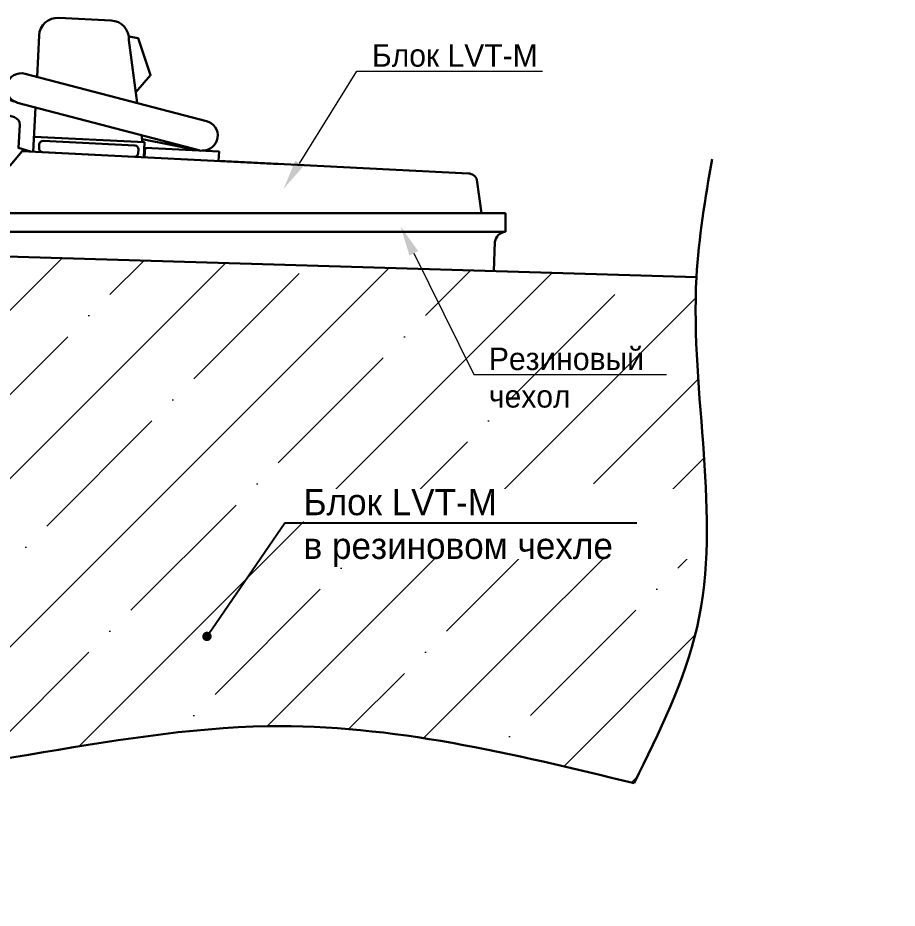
# Model space of a CAD drawing. Header units: millimetres. Extents: x 4132 to 13761, y 958 to 2510.
# Drawn here: x 11883.4 to 12352.7, y 1143.2 to 1618.2 of the extents above; entities that cross this region are included whole.
import ezdxf
from ezdxf import colors
from ezdxf.entities.mleader import LeaderData, LeaderLine
from ezdxf.math import Vec2, Vec3

# ---------------------------------------------------------------- set-up
doc = ezdxf.new("R2010")
doc.units = ezdxf.units.MM
doc.header["$LTSCALE"] = 0.3
doc.layers.get('0').update_dxf_attribs({"lineweight": 20})
doc.layers.add('ВСП_Сплошная_толстая', color=90, linetype='Continuous', lineweight=30)
doc.layers.add('ВСП_Сплошная_тонкая', color=7, linetype='Continuous', lineweight=20)
doc.styles.add('mpp', font='mipgost.shx')

# ---------------------------------------------------------------- blocks, each defined once
blk = doc.blocks.new('_Dot')
at = {"color": 0, "linetype": 'ByBlock', "lineweight": -2}
blk.add_line((-0.5, 0), (-1, 0), dxfattribs=at)
at = {"color": 0, "linetype": 'ByBlock', "const_width": 0.5}
blk.add_lwpolyline([(-0.25, 0, 1), (0.25, 0, 1)], format="xyb", close=True, dxfattribs=at)

msp = doc.modelspace()

# ---------------------------------------------------------------- hatches: boundary and pattern name
at = {"layer": 'ВСП_Сплошная_тонкая'}
h = msp.add_hatch(dxfattribs=at)
h.set_pattern_fill('ANSI35', scale=10)
edge = h.paths.add_edge_path()
edge.add_spline(control_points=[(11229.0095, 1233.8853), (11229.4617, 1231.5901), (11246.8743, 1143.2102), (11528.8968, 1295.7988), (11749.3497, 1178.7279), (12000.5267, 1261.4465), (12147.7041, 1225.6041), (12212.284, 1209.8769)], knot_values=[0, 0, 0, 0, 6.92634473, 266.71192379, 543.20120379, 796.09289937, 993.81923099, 993.81923099, 993.81923099, 993.81923099], degree=3, periodic=0)
edge.add_spline(control_points=[(12212.284, 1209.8769), (12225.8593, 1237.1973), (12267.6644, 1321.3308), (12242.1769, 1417.486), (12245.6176, 1479.7757)], knot_values=[63.56197992, 63.56197992, 63.56197992, 63.56197992, 153.3285729, 339.99858491, 339.99858491, 339.99858491, 339.99858491], degree=3, periodic=0)
edge.add_line((12245.6176, 1479.7757), (11597.7862, 1499.2106))
edge.add_line((11597.7862, 1499.2106), (11566.9395, 1499.2106))
edge.add_line((11566.9395, 1499.2106), (11566.9395, 1496.6841))
edge.add_line((11566.9395, 1496.6841), (11516.9395, 1496.6841))
edge.add_line((11516.9395, 1496.6841), (11516.9395, 1499.2106))
edge.add_line((11516.9395, 1499.2106), (11416.9395, 1499.2106))
edge.add_line((11416.9395, 1499.2106), (11416.9395, 1496.6106))
edge.add_line((11416.9395, 1496.6106), (11366.9395, 1496.6106))
edge.add_line((11366.9395, 1496.6106), (11366.9395, 1499.2106))
edge.add_line((11366.9395, 1499.2106), (11316.9395, 1499.2106))
edge.add_line((11316.9395, 1499.2106), (11316.9395, 1507.636))
edge.add_line((11316.9395, 1507.636), (11251.4377, 1509.6011))
edge.add_spline(control_points=[(11251.4377, 1509.6011), (11249.0086, 1502.6339), (11228.3416, 1432.8876), (11280.354, 1330.9428), (11238.9342, 1252.6461), (11229.0095, 1233.8853)], knot_values=[28.32636938, 28.32636938, 28.32636938, 28.32636938, 50.44837915, 248.04266475, 310.30820927, 310.30820927, 310.30820927, 310.30820927], degree=3, periodic=0)

# ---------------------------------------------------------------- linework, layer by layer
at = {"layer": 'ВСП_Сплошная_толстая', "color": 7, "lineweight": 30}
for p, q in [((12123.9534, 1535.1841), (11990.5647, 1541.8536)), ((12130.9516, 1514.0121), (12128.4589, 1531.7358)), ((11616.9395, 1514.0121), (12132.7178, 1514.0121)), ((12132.7178, 1514.0121), (12143.7178, 1514.0121)), ((12143.7178, 1514.0121), (12143.7178, 1504.0121)), ((12143.7178, 1504.0121), (11616.9395, 1504.0121))]:
    msp.add_line(p, q, dxfattribs=at)
at = {"layer": 'ВСП_Сплошная_толстая', "color": 7}
msp.add_line((12245.6176, 1479.7757), (11251.4377, 1509.6011), dxfattribs=at)
at = {"layer": 'ВСП_Сплошная_толстая', "color": 7, "linetype": 'Continuous'}
msp.add_line((12138.0649, 1498.7057), (12137.5132, 1483.0188), dxfattribs=at)
at = {"layer": 'ВСП_Сплошная_толстая', "color": 7, "lineweight": 30}
for points in [[(11947.2179, 1572.7901), (11942.725, 1606.333, 0.41421356), (11933.2369, 1616.8199), (11905.2718, 1618.2181, 0.41421356), (11894.7849, 1608.73), (11893.687, 1586.7732)], [(11980.1062, 1547.6623), (11883.3504, 1572.9364, -1), (11887.3941, 1588.417), (11984.15, 1563.1429, -0.89636121), (11981.8312, 1547.4081)], [(11890.1702, 1546.8833), (11883.7935, 1548.8345), (11884.4418, 1561.152, 0.34432761), (11881.6177, 1565.1872), (11869.8228, 1568.7961), (11870.2561, 1577.0297), (11882.6586, 1573.2348)]]:
    msp.add_lwpolyline(points, format="xyb", dxfattribs=at)
for points in [[(11946.4342, 1578.6407), (11954.2934, 1587.6229), (11947.5902, 1607.2969), (11942.6325, 1608.2772)], [(11891.6888, 1546.8074), (11892.8709, 1570.4495)], [(12023.5034, 1540.2166), (11885.6962, 1547.107), (11879.3042, 1539.4166), (11735.4839, 1546.6076), (11729.8909, 1554.8973)], [(11892.0883, 1554.7974), (11951.0146, 1551.8511), (11950.6151, 1543.861)], [(11950.0159, 1551.901), (11949.5132, 1555.6537)], [(11981.3268, 1547.3317), (11949.7953, 1553.5475)], [(11990.5652, 1541.8635), (11990.8149, 1546.8573), (11951.3642, 1548.8298), (11951.1145, 1543.8361)]]:
    msp.add_lwpolyline(points, dxfattribs=at)
msp.add_lwpolyline([(11945.6214, 1544.1107, 0.41421356), (11947.7188, 1546.0084), (11947.8186, 1548.0059, 0.41421356), (11945.921, 1550.1032), (11896.9821, 1552.5502, 0.41421356), (11894.8848, 1550.6526), (11894.7849, 1548.655, 0.41421356), (11896.6825, 1546.5577)], format="xyb", close=True, dxfattribs=at)
msp.add_arc((12123.7037, 1530.1904), 5, 18.004162, 87.137595, dxfattribs=at)
at = {"layer": 'ВСП_Сплошная_толстая', "color": 7, "linetype": 'Continuous', "lineweight": 30, "ltscale": 0.3}
msp.add_arc((12144.0862, 1497.9555), 6.0678, 93.480603, 172.897536, dxfattribs=at)
at = {"layer": 'ВСП_Сплошная_толстая', "color": 7}
msp.add_spline([(12212.284, 1209.8769), (12016.9103, 1240.2875), (11765.4866, 1213.078), (11490.0417, 1237.0864), (11230.4477, 1227.1099), (11229.0095, 1233.8853)], degree=3, dxfattribs=at)

# ---------------------------------------------------------------- leaders
at = {"layer": 'ВСП_Сплошная_тонкая', "color": 7}
ml = msp.add_multileader_mtext('Standard', dxfattribs=at)
ml.set_content('Блок LVT-M', color=7, style='mpp')
ml.set_leader_properties(color=256, linetype='ByLayer', lineweight=13)
ml.build(insert=Vec2(0, 0))
ml.multileader.update_dxf_attribs({"has_dogleg": 0, "text_left_attachment_type": 6, "text_right_attachment_type": 6, "dogleg_length": 0.36, "arrow_head_size": 16, "scale": 4})
ctx = ml.context
ctx.base_point, ctx.scale, ctx.char_height, ctx.arrow_head_size, ctx.landing_gap_size, ctx.plane_origin = Vec3(12064.4377, 1589.7681), 4, 12, 16, 8, Vec3(12025.2928, 1527.0164)
ctx.left_attachment, ctx.right_attachment = 6, 6
notes = []
notes.append((ctx, [(0, (1, 1, 0), (12062.9977, 1589.7681), (1, 0), 1.44, [(0, [(12025.2928, 1527.0164)], 0, [])])]))
ctx.mtext.insert, ctx.mtext.flow_direction = Vec3(12072.4377, 1604.1681), 5
ml = msp.add_multileader_mtext('Standard', dxfattribs=at)
ml.set_content('Резиновый \\Pчехол', color=7, style='mpp')
ml.set_leader_properties(color=256, linetype='ByLayer', lineweight=13)
ml.build(insert=Vec2(0, 0))
ml.multileader.update_dxf_attribs({"has_dogleg": 0, "text_left_attachment_type": 6, "text_right_attachment_type": 6, "dogleg_length": 0.36, "arrow_head_size": 16, "scale": 4})
ctx = ml.context
ctx.base_point, ctx.scale, ctx.char_height, ctx.arrow_head_size, ctx.landing_gap_size, ctx.plane_origin = Vec3(12126.8226, 1427.8962), 4, 12, 16, 8, Vec3(12087.6777, 1506.943)
ctx.left_attachment, ctx.right_attachment = 6, 6
notes.append((ctx, [(0, (1, 1, 0), (12125.3826, 1427.8962), (1, 0), 1.44, [(0, [(12087.6777, 1506.943)], 0, [])])]))
ctx.mtext.insert, ctx.mtext.flow_direction = Vec3(12134.8226, 1442.2962), 5
for ctx, leaders in notes:
    for number, flags, end, landing, length, lines in leaders:
        leader = LeaderData()
        leader.index, (leader.has_last_leader_line, leader.has_dogleg_vector, leader.attachment_direction) = number, flags
        leader.last_leader_point, leader.dogleg_vector, leader.dogleg_length = Vec3(end), Vec3(landing), length
        for number, points, colour, breaks in lines:
            line = LeaderLine()
            line.index, line.vertices, line.color, line.breaks = number, Vec3.list(points), colors.encode_raw_color(colour), breaks
            leader.lines.append(line)
        ctx.leaders.append(leader)

# ---------------------------------------------------------------- next in the draw order: leaders
at = {"color": 7, "ltscale": 100}
ml = msp.add_multileader_mtext('Standard', dxfattribs=at)
ml.set_content('Блок LVT-M\\Pв резиновом чехле', color=7, style='mpp')
ml.set_leader_properties()
ml.set_arrow_properties(name='DOT')
ml.build(insert=Vec2(0, 0))
ml.multileader.update_dxf_attribs({"text_left_attachment_type": 6, "text_right_attachment_type": 6, "dogleg_length": 1, "arrow_head_size": 5, "scale": 5})
ctx = ml.context
ctx.base_point, ctx.scale, ctx.char_height, ctx.arrow_head_size, ctx.landing_gap_size, ctx.plane_origin = Vec3(12030.9513, 1348.8857), 5, 14, 5, 5, Vec3(11996.9248, 1276.7123)
ctx.left_attachment, ctx.right_attachment = 6, 6
notes = []
notes.append((ctx, [(1, (1, 1, 0), (12025.9513, 1348.8857), (1, 0), 5, [(0, [(11984.3755, 1288.2038)], 0, [])])]))
ctx.mtext.insert, ctx.mtext.width, ctx.mtext.flow_direction = Vec3(12035.9513, 1366.8757), 344.914978, 5
ctx.mtext.has_bg_fill, ctx.mtext.bg_color, ctx.mtext.bg_scale_factor, ctx.mtext.bg_transparency, ctx.mtext.use_window_bg_color = 1, -1073741824, 1, 0, 1
for ctx, leaders in notes:
    for number, flags, end, landing, length, lines in leaders:
        leader = LeaderData()
        leader.index, (leader.has_last_leader_line, leader.has_dogleg_vector, leader.attachment_direction) = number, flags
        leader.last_leader_point, leader.dogleg_vector, leader.dogleg_length = Vec3(end), Vec3(landing), length
        for number, points, colour, breaks in lines:
            line = LeaderLine()
            line.index, line.vertices, line.color, line.breaks = number, Vec3.list(points), colors.encode_raw_color(colour), breaks
            leader.lines.append(line)
        ctx.leaders.append(leader)

# ---------------------------------------------------------------- next in the draw order: linework, layer by layer
at = {"layer": 'ВСП_Сплошная_толстая', "color": 7}
msp.add_spline([(12253.9211, 1542.793), (12245.6176, 1479.7757), (12245.914, 1293.1059), (12212.284, 1209.8769)], degree=3, dxfattribs=at)

doc.saveas('drawing.dxf')
